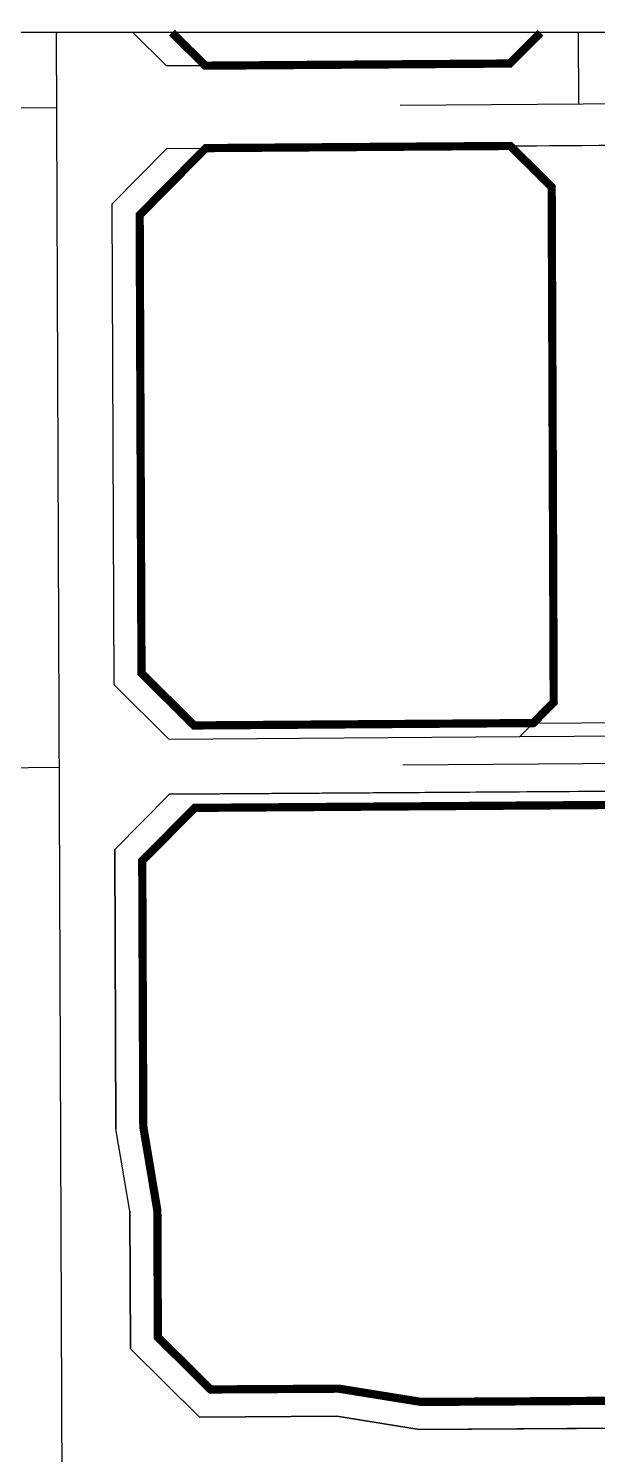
# Model space of a CAD drawing. Header units: inches. Extents: x 14633 to 228805, y -943 to 210487.
# Drawn here: x 217361 to 217569, y 206899 to 207418 of the extents above; entities that cross this region are included whole.
import ezdxf

# ---------------------------------------------------------------- set-up
doc = ezdxf.new("R2010")
doc.units = ezdxf.units.IN
doc.header["$LTSCALE"] = 10
doc.header["$MEASUREMENT"] = 0
doc.linetypes.add('CENTER', pattern=[2, 1.25, -0.25, 0.25, -0.25])
for name, color, linetype in [('110kV顺源线', 1, 'Continuous'), ('1道路中线', 7, 'CENTER'), ('1道路红线', 7, 'Continuous'), ('B-C2', 220, 'Continuous'), ('B-G12', 102, 'Continuous'), ('B-R21', 51, 'Continuous'), ('bo', 1, 'Continuous'), ('Error_Layer', 7, 'Continuous')]:
    doc.layers.add(name, color=color, linetype=linetype)

msp = doc.modelspace()

# ---------------------------------------------------------------- linework, layer by layer
at = {"layer": '110kV顺源线', "color": 8}
msp.add_line((218880.82, 207416.82), (213834.82, 207416.82), dxfattribs=at)
at = {"layer": '1道路中线', "color": 8, "ltscale": 50, "flags": 128}
msp.add_lwpolyline([(218371.72, 207396.44), (217371.75, 207389.42), (216861.57, 207386.19), (216471.75, 207385.72), (216292.14, 207385.51), (216285.16, 207385.56), (216278.18, 207385.74), (216271.2, 207386.03), (216264.23, 207386.45), (216257.27, 207386.99), (216250.32, 207387.65), (216243.38, 207388.43), (216236.46, 207389.34), (216229.56, 207390.36), (216222.67, 207391.5), (216215.8, 207392.77), (216208.96, 207394.15), (216202.14, 207395.65), (216195.35, 207397.28), (216188.59, 207399.02), (216181.86, 207400.87), (216175.17, 207402.85), (216168.51, 207404.94), (216158.71, 207408.25), (216134.39, 207416.82)], dxfattribs=at)
at = {"layer": '1道路中线', "color": 8, "ltscale": 50}
for points in [[(217373.73, 206887.73), (217371.64, 207416.82)], [(217561.74, 207390.75), (217561.74, 207390.75), (217561.64, 207416.82)], [(218372.67, 207156.38), (217372.7, 207149.36), (217133.71, 207147.68), (216842.32, 207145.63), (216472.71, 207143.04)]]:
    msp.add_lwpolyline(points, dxfattribs=at)
at = {"layer": '1道路红线', "color": 8}
for p, q in [((217411.68, 207404.7), (217399.43, 207416.82)), ((217547.8, 207416.82), (217536.68, 207405.58)), ((217536.68, 207405.58), (217411.68, 207404.7)), ((217391.88, 207354.56), (217411.8, 207374.7)), ((217411.8, 207374.7), (217586.8, 207375.93)), ((217392.58, 207179.5), (217391.88, 207354.56)), ((217412.66, 207159.64), (217392.58, 207179.5)), ((217540.15, 207160.53), (217412.66, 207159.64)), ((218095.63, 207164.43), (217540.15, 207160.53)), ((217412.74, 207139.64), (217392.82, 207119.5)), ((218101.1, 207144.47), (217412.74, 207139.64)), ((217392.82, 207119.5), (217393.22, 207017.85)), ((217398.34, 206987.9), (217393.22, 207017.85)), ((217398.34, 206987.9), (217398.54, 206937.88)), ((217398.54, 206937.88), (217423.63, 206913.03)), ((217423.63, 206913.03), (217473.63, 206913.33)), ((217473.63, 206913.33), (217503.65, 206908.51)), ((217503.65, 206908.51), (218105.36, 206912.11))]:
    msp.add_line(p, q, dxfattribs=at)
at = {"layer": 'B-C2', "color": 8}
msp.add_lwpolyline([(217547.8, 207416.82), (217536.68, 207405.58), (217425.8, 207404.8), (217413.65, 207416.82)], dxfattribs=at)
at = {"layer": 'B-G12', "color": 8}
for points in [[(217413.65, 207416.82), (217425.8, 207404.8), (217411.68, 207404.7), (217399.43, 207416.82)], [(217575.27, 206908.94), (217503.65, 206908.51), (217473.65, 206913.33), (217423.63, 206913.03), (217398.54, 206937.88), (217398.34, 206987.9), (217393.22, 207017.85), (217392.82, 207119.5), (217412.74, 207139.64), (217631.09, 207141.17)], [(217626.99, 207136.14), (217421.92, 207134.7), (217402.83, 207115.4), (217403.22, 207018.7), (217408.34, 206988.12), (217408.52, 206942.07), (217427.72, 206923.06), (217474.42, 206923.34), (217503.62, 206918.64), (217504.42, 206918.52), (217505.24, 206918.52), (217575.66, 206918.94)]]:
    msp.add_lwpolyline(points, dxfattribs=at)
msp.add_lwpolyline([(217425.97, 207374.8), (217401.9, 207350.47), (217402.56, 207183.69), (217421.76, 207164.7), (217545.13, 207165.57), (217540.15, 207160.53), (217412.66, 207159.64), (217392.58, 207179.5), (217391.88, 207354.56), (217411.8, 207374.7)], close=True, dxfattribs=at)
at = {"layer": 'B-R21', "color": 8}
for points in [[(217586.8, 207375.93), (217425.97, 207374.8), (217401.9, 207350.47), (217402.56, 207183.69), (217421.76, 207164.7), (217545.13, 207165.57), (217580.13, 207165.81)], [(217575.66, 206918.94), (217505.24, 206918.52), (217504.42, 206918.52), (217503.62, 206918.64), (217474.42, 206923.34), (217427.72, 206923.06), (217408.52, 206942.07), (217408.34, 206988.12), (217403.22, 207018.7), (217402.83, 207115.4), (217421.92, 207134.7), (217626.99, 207136.14)]]:
    msp.add_lwpolyline(points, dxfattribs=at)
at = {"layer": 'bo', "color": 8, "const_width": 3, "flags": 128}
for points in [[(217547.8, 207416.82), (217536.68, 207405.58), (217536.68, 207405.58), (217425.8, 207404.8), (217425.8, 207404.8), (217413.65, 207416.82)], [(217575.66, 206918.94), (217505.24, 206918.52), (217505.24, 206918.52), (217504.42, 206918.52), (217504.42, 206918.52), (217503.62, 206918.64), (217503.62, 206918.64), (217474.42, 206923.34), (217474.42, 206923.34), (217427.72, 206923.06), (217427.72, 206923.06), (217408.52, 206942.07), (217408.52, 206942.07), (217408.34, 206988.12), (217408.34, 206988.12), (217403.22, 207018.7), (217403.22, 207018.7), (217402.83, 207115.4), (217402.83, 207115.4), (217421.92, 207134.7), (217421.92, 207134.7), (217626.99, 207136.14)]]:
    msp.add_lwpolyline(points, dxfattribs=at)
msp.add_lwpolyline([(217536.8, 207375.58), (217551.86, 207360.68), (217551.86, 207360.68), (217552.6, 207173.12), (217552.6, 207173.12), (217545.13, 207165.57), (217545.13, 207165.57), (217421.76, 207164.7), (217421.76, 207164.7), (217402.56, 207183.69), (217402.56, 207183.69), (217401.9, 207350.47), (217401.9, 207350.47), (217425.97, 207374.8), (217425.97, 207374.8), (217536.8, 207375.58)], close=True, dxfattribs=at)
at = {"layer": 'Error_Layer', "color": 8}
for points in [[(217413.65, 207416.82), (217425.8, 207404.8), (217411.68, 207404.7), (217399.43, 207416.82)], [(217547.8, 207416.82), (217536.68, 207405.58), (217425.8, 207404.8), (217413.65, 207416.82)], [(217586.8, 207375.93), (217425.97, 207374.8), (217401.9, 207350.47), (217402.56, 207183.69), (217421.76, 207164.7), (217545.13, 207165.57), (217580.13, 207165.81)], [(217575.27, 206908.94), (217503.65, 206908.51), (217473.65, 206913.33), (217423.63, 206913.03), (217398.54, 206937.88), (217398.34, 206987.9), (217393.22, 207017.85), (217392.82, 207119.5), (217412.74, 207139.64), (217631.09, 207141.17)], [(217575.66, 206918.94), (217505.24, 206918.52), (217504.42, 206918.52), (217503.62, 206918.64), (217474.42, 206923.34), (217427.72, 206923.06), (217408.52, 206942.07), (217408.34, 206988.12), (217403.22, 207018.7), (217402.83, 207115.4), (217421.92, 207134.7), (217626.99, 207136.14)], [(217626.99, 207136.14), (217421.92, 207134.7), (217402.83, 207115.4), (217403.22, 207018.7), (217408.34, 206988.12), (217408.52, 206942.07), (217427.72, 206923.06), (217474.42, 206923.34), (217503.62, 206918.64), (217504.42, 206918.52), (217505.24, 206918.52), (217575.66, 206918.94)]]:
    msp.add_lwpolyline(points, dxfattribs=at)
msp.add_lwpolyline([(217425.97, 207374.8), (217401.9, 207350.47), (217402.56, 207183.69), (217421.76, 207164.7), (217545.13, 207165.57), (217540.15, 207160.53), (217412.66, 207159.64), (217392.58, 207179.5), (217391.88, 207354.56), (217411.8, 207374.7)], close=True, dxfattribs=at)

doc.saveas('drawing.dxf')
